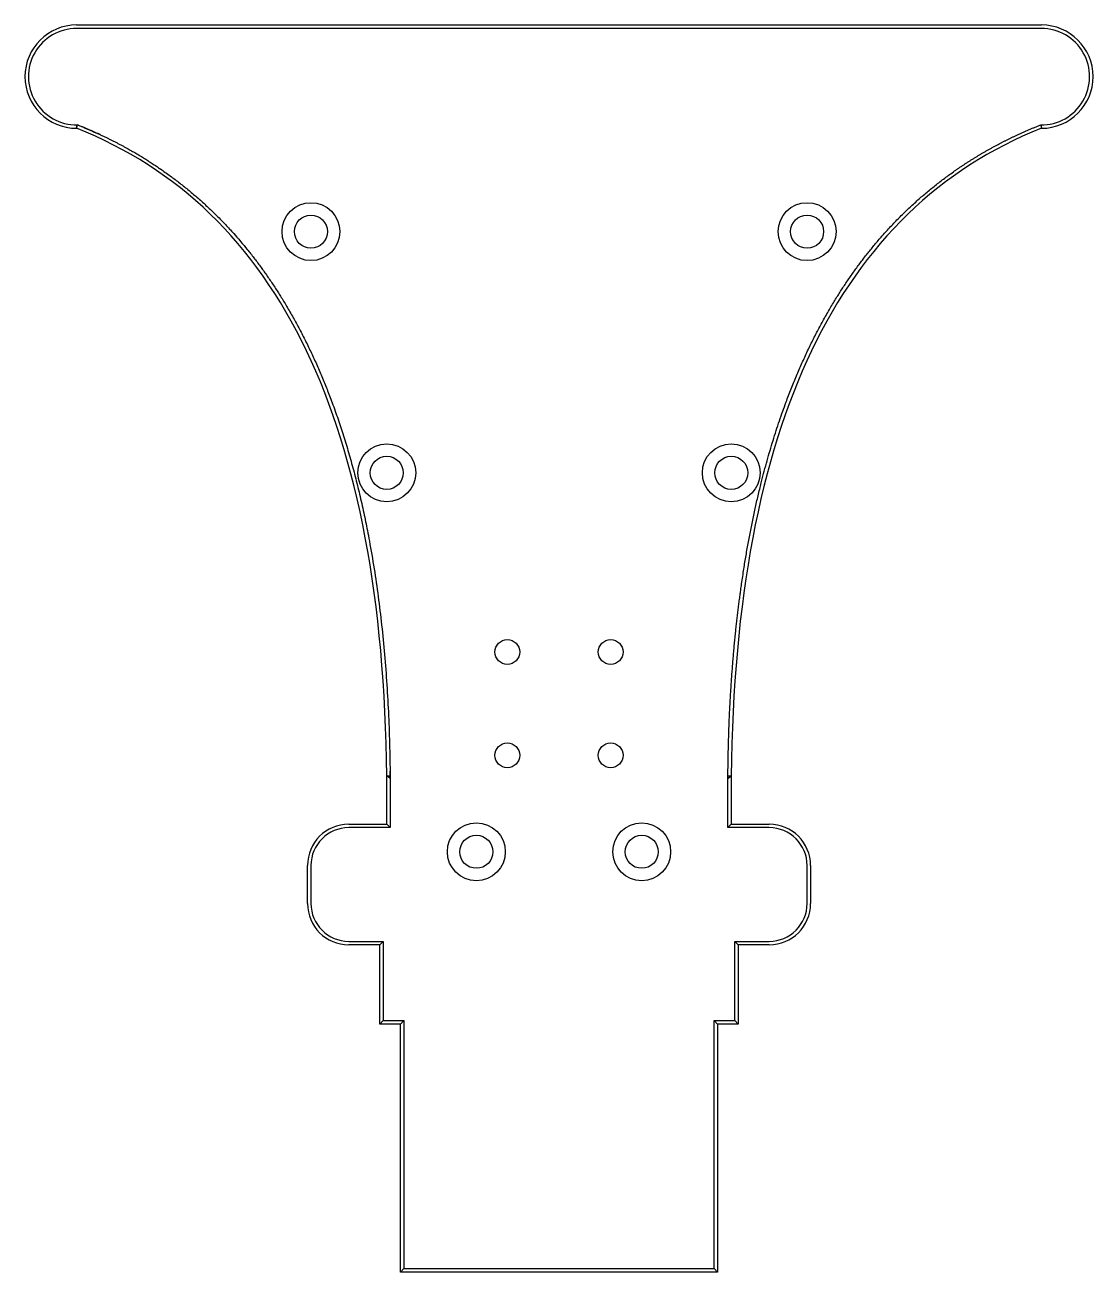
# Model space of a CAD drawing. Header units: millimetres. Extents: x 6 to 161, y 232 to 413.
import ezdxf
from ezdxf.lldxf.tags import DXFTag

# ---------------------------------------------------------------- set-up
doc = ezdxf.new("R2010")
doc.units = ezdxf.units.MM
doc.layers.add('ABDECKPLATTE_HIN', color=7, linetype='Continuous')
doc.layers.add('Default', color=7, linetype='Continuous')
tags = doc.linetypes.add('HIDDEN2', pattern=[4.7625, 3.175, -1.5875]).pattern_tags.tags
tags[6:7] = [DXFTag(74, 4), DXFTag(75, 0), DXFTag(340, '0'), DXFTag(46, 0.0), DXFTag(50, 0.0), DXFTag(44, 0.0), DXFTag(45, 0.0)]
tags[4:5] = [DXFTag(74, 4), DXFTag(75, 0), DXFTag(340, '0'), DXFTag(46, 0.0), DXFTag(50, 0.0), DXFTag(44, 0.0), DXFTag(45, 0.0)]

# ---------------------------------------------------------------- blocks, each defined once
blk = doc.blocks.new('SE')
at = {"layer": 'ABDECKPLATTE_HIN', "color": 7, "linetype": 'Continuous'}
for p, q in [((13.9, 413.21), (153.9, 413.21)), ((153.9, 412.71), (13.9, 412.71)), ((13.9, 398.21), (13.99, 398.71)), ((153.8, 398.71), (153.9, 398.21)), ((58.9, 297.21), (58.9, 304.21)), ((58.9, 304.21), (59.4, 304.21)), ((59.4, 304.21), (59.4, 296.71)), ((108.4, 303.83), (108.9, 304.21)), ((108.9, 304.21), (108.9, 297.21)), ((108.4, 296.71), (108.4, 303.83)), ((53.4, 297.21), (58.9, 297.21)), ((58.9, 297.21), (59.4, 296.71)), ((108.4, 296.71), (108.9, 297.21)), ((108.9, 297.21), (114.4, 297.21)), ((59.4, 296.71), (53.4, 296.71)), ((114.4, 296.71), (108.4, 296.71)), ((47.4, 285.71), (47.4, 291.21)), ((47.9, 291.21), (47.9, 285.71)), ((119.9, 285.71), (119.9, 291.21)), ((120.4, 291.21), (120.4, 285.71)), ((53.4, 280.21), (58.4, 280.21)), ((57.9, 279.71), (53.4, 279.71)), ((57.9, 279.71), (58.4, 280.21)), ((57.9, 268.21), (57.9, 279.71)), ((58.4, 280.21), (58.4, 268.71)), ((109.4, 268.71), (109.4, 280.21)), ((109.4, 280.21), (114.4, 280.21)), ((109.4, 280.21), (109.9, 279.71)), ((114.4, 279.71), (109.9, 279.71)), ((109.9, 279.71), (109.9, 268.21)), ((57.9, 268.21), (58.4, 268.71)), ((60.9, 268.21), (57.9, 268.21)), ((58.4, 268.71), (61.4, 268.71)), ((60.9, 268.21), (61.4, 268.71)), ((60.9, 232.21), (60.9, 268.21)), ((61.4, 268.71), (61.4, 232.71)), ((106.4, 232.71), (106.4, 268.71)), ((106.4, 268.71), (109.4, 268.71)), ((106.4, 268.71), (106.9, 268.21)), ((109.9, 268.21), (106.9, 268.21)), ((106.9, 268.21), (106.9, 232.21)), ((109.4, 268.71), (109.9, 268.21)), ((60.9, 232.21), (61.4, 232.71)), ((106.9, 232.21), (60.9, 232.21)), ((61.4, 232.71), (106.4, 232.71)), ((106.9, 232.21), (106.4, 232.71))]:
    blk.add_line(p, q, dxfattribs=at)
at = {"layer": 'ABDECKPLATTE_HIN', "color": 7, "linetype": 'HIDDEN2'}
for p, q in [((13.99, 398.71), (13.9, 398.21)), ((153.8, 398.71), (153.89, 398.21)), ((59.4, 303.83), (58.89, 304.21)), ((108.4, 304.21), (108.4, 303.83)), ((108.4, 304.21), (108.9, 304.21))]:
    blk.add_line(p, q, dxfattribs=at)
at = {"layer": 'ABDECKPLATTE_HIN', "color": 7, "linetype": 'Continuous'}
for centre, radius in [((47.9, 383.21), 4.2), ((119.9, 383.21), 4.2), ((47.9, 383.21), 2.4), ((119.9, 383.21), 2.4), ((58.9, 348.21), 4.2), ((108.9, 348.21), 4.2), ((58.9, 348.21), 2.4), ((108.9, 348.21), 2.4), ((76.4, 322.21), 1.8), ((91.4, 322.21), 1.8), ((76.4, 307.21), 1.8), ((91.4, 307.21), 1.8), ((71.9, 293.21), 4.2), ((95.9, 293.21), 4.2), ((71.9, 293.21), 2.4), ((95.9, 293.21), 2.4)]:
    blk.add_circle(centre, radius, dxfattribs=at)
for centre, radius, start, end in [((13.9, 405.71), 7.5, 90, 270), ((13.9, 405.71), 7, 90, 270.792), ((153.9, 405.71), 7, 269.2274, 90), ((153.9, 405.71), 7.5, 270, 90), ((53.4, 291.21), 6, 90, 180), ((114.4, 291.21), 6, 0, 90), ((53.4, 291.21), 5.5, 90, 180), ((114.4, 291.21), 5.5, 0, 90), ((53.4, 285.71), 6, 180, 270), ((53.4, 285.71), 5.5, 180, 270), ((114.4, 285.71), 6, 270, 0), ((114.4, 285.71), 5.5, 270, 0)]:
    blk.add_arc(centre, radius, start, end, dxfattribs=at)
for points in [[(58.9, 304.21), (58.37, 355.18), (43.37, 386.51), (13.9, 398.21)], [(153.9, 398.21), (124.43, 386.51), (109.43, 355.18), (108.9, 304.21)]]:
    blk.add_open_spline(points, degree=3, dxfattribs=at)
at = {"layer": 'ABDECKPLATTE_HIN', "color": 7, "linetype": 'HIDDEN2'}
for points in [[(17.29, 397.3), (15.7, 398.03), (13.99, 398.71)], [(59.4, 303.83), (59.39, 304.37), (59.38, 304.89)]]:
    blk.add_open_spline(points, degree=2, dxfattribs=at)
at = {"layer": 'ABDECKPLATTE_HIN', "color": 7, "linetype": 'Continuous'}
for points, knots in [([(13.99, 398.71), (17.88, 397.16), (21.22, 395.31), (23.84, 393.85), (26.3, 392.14), (32.03, 388.16), (36.74, 382.88), (45.41, 373.15), (50.78, 358.92), (59.05, 336.97), (59.4, 304.21)], [0, 0, 0, 0.071429, 0.071429, 0.125, 0.125, 0.25, 0.25, 0.5, 0.5, 1, 1, 1]), ([(108.4, 303.83), (108.45, 307.84), (108.55, 310.8), (108.67, 314.25), (108.91, 317.76), (109.39, 324.99), (110.33, 331.64), (112.47, 346.77), (116.95, 358.74), (122.29, 373.02), (130.99, 382.81), (135.7, 388.11), (141.45, 392.12), (144.32, 394.11), (147.43, 395.77), (150.37, 397.34), (153.8, 398.71)], [0, 0, 0, 0.0625, 0.0625, 0.125, 0.125, 0.25, 0.25, 0.5, 0.5, 0.75, 0.75, 0.875, 0.875, 0.9375, 0.9375, 1, 1, 1])]:
    blk.add_open_spline(points, degree=2, knots=knots, dxfattribs=at)

msp = doc.modelspace()

# ---------------------------------------------------------------- block references
at = {"layer": 'Default'}
msp.add_blockref('SE', (0, 0), dxfattribs=at)

doc.saveas('drawing.dxf')
